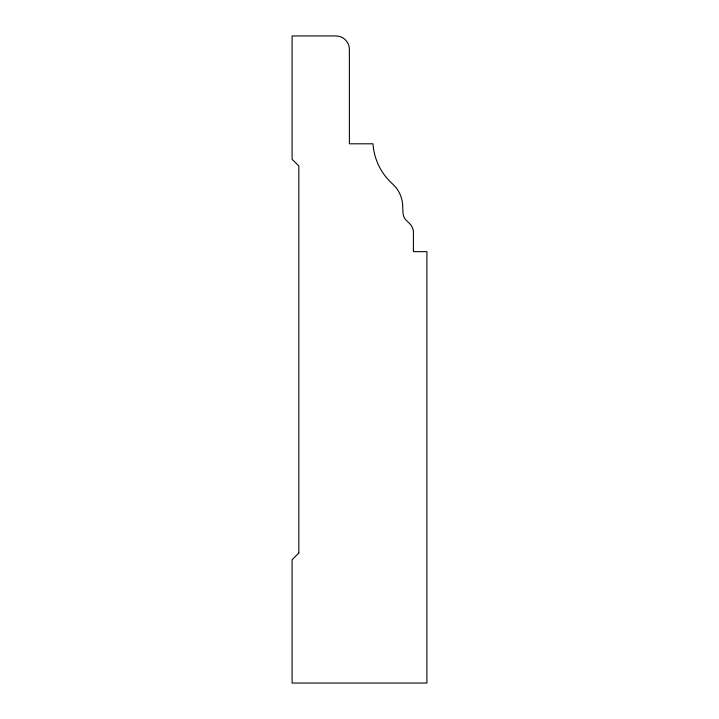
<?xml version="1.0" encoding="UTF-8"?>
<svg xmlns="http://www.w3.org/2000/svg" width="719" height="719" viewBox="0 0 719 719"><rect width="100%" height="100%" fill="white"/><g stroke="black" fill="none" stroke-linecap="round" stroke-linejoin="round"><path stroke-width="1.08" d="M298.834 553.019L292.094 559.759L292.094 683.05L426.906 683.05L426.906 251.65L413.425 251.65L413.425 231.428A13.302 13.302 0 0 0 409.372 223.312L406.559 220.634A11.522 11.522 0 0 1 402.982 212.752L402.685 205.58A30.908 30.908 0 0 0 392.322 183.74A59.344 59.344 0 0 1 372.981 143.8L349.389 143.8L349.389 49.431A13.481 13.481 0 0 0 335.908 35.95L292.094 35.95L292.094 159.241L298.834 165.981L298.834 553.019"/></g></svg>
